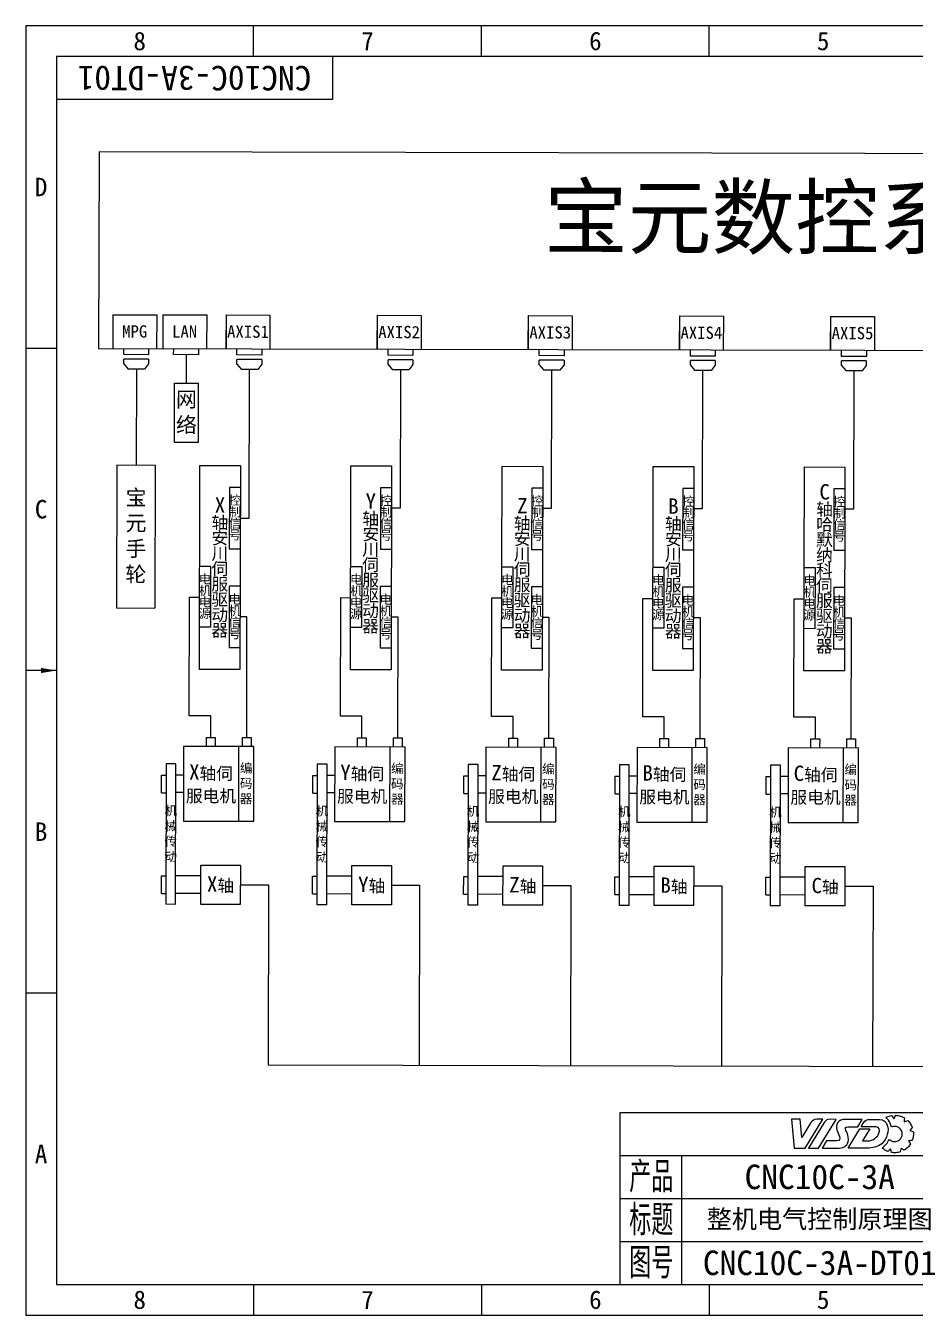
# Model space of a CAD drawing. Header units: millimetres. Extents: x 547 to 2149, y 622 to 1790.
# Drawn here: x 546.7 to 691.7, y 1580.2 to 1790.2 of the extents above; entities that cross this region are included whole.
import ezdxf

# ---------------------------------------------------------------- set-up
doc = ezdxf.new("R2010")
doc.units = ezdxf.units.MM
for name, color, linetype in [('中文标注', 3, 'Continuous'), ('仅图框使用', 7, 'Continuous'), ('元器件与线路', 7, 'Continuous'), ('英文数字标注', 3, 'Continuous')]:
    doc.layers.add(name, color=color, linetype=linetype)
doc.styles.get("Standard").update_dxf_attribs({"font": 'txt', "bigfont": 'gbcbig.shx'})
doc.styles.add('宋体', font='')
doc.styles.get('宋体').set_extended_font_data('宋体')
doc.dimstyles.new('ISO-25', dxfattribs={"dimtxt": 2.5, "dimasz": 2.5, "dimexe": 1.25, "dimexo": 0.625, "dimtad": 1, "dimtxsty": 'Standard', "dimcen": 2.5, "dimadec": 0, "dimazin": 0, "dimtfac": 1, "dimtmove": 0, "dimatfit": 3, "dimfxl": 0, "dimarcsym": 0})

# ---------------------------------------------------------------- blocks, each defined once
blk = doc.blocks.new('Logo-pic')
at = {"layer": '仅图框使用', "color": 4}
for points in [[(1.39, 0), (1.39, 0), (0, 0), (0, 0)], [(0, 0), (0, 0), (0.42, -4.7), (0.42, -4.7)], [(15.35, 0.28), (15.42, 0.32), (15.49, 0.35), (15.57, 0.38)], [(16.08, -0.66), (15.92, -0.31), (15.66, 0), (15.35, 0.28)], [(15.57, 0.38), (15.69, 0.44), (15.83, 0.49), (15.99, 0.54)], [(15.99, 0.54), (15.99, 0.54), (16.28, 0.62), (16.28, 0.62)], [(16.28, 0.62), (16.28, 0.62), (16.46, 0.38), (16.46, 0.38)], [(16.46, 0.38), (16.46, 0.38), (16.69, 0.09), (16.69, 0.09)], [(16.69, 0.09), (16.69, 0.09), (16.85, 0.39), (16.85, 0.39)], [(16.85, 0.39), (16.85, 0.39), (17, 0.65), (17, 0.65)], [(17, 0.65), (17.24, 0.64), (17.5, 0.58), (17.73, 0.5)], [(17.73, 0.5), (17.86, 0.46), (18, 0.4), (18.12, 0.34)], [(18.12, 0.34), (18.12, 0.34), (18.38, 0.2), (18.38, 0.2)], [(18.38, 0.2), (18.38, 0.2), (18.35, -0.09), (18.35, -0.09)], [(1.66, -2.95), (1.66, -2.95), (1.39, 0), (1.39, 0)], [(3.14, -0.56), (3.14, -0.56), (1.66, -2.95), (1.66, -2.95)], [(2.21, -4.71), (2.21, -4.71), (5.1, -0.01), (5.1, -0.01)], [(5.31, -0.56), (5.31, -0.56), (2.78, -4.71), (2.78, -4.71)], [(4.11, -0.01), (3.65, -0.01), (3.39, -0.16), (3.14, -0.56)], [(5.1, -0.01), (5.1, -0.01), (4.11, -0.01), (4.11, -0.01)], [(4.4, -4.71), (4.4, -4.71), (7.29, -0.02), (7.29, -0.02)], [(6.29, -0.01), (5.83, -0.01), (5.59, -0.13), (5.31, -0.56)], [(7.28, -0.02), (7.28, -0.02), (6.29, -0.01), (6.29, -0.01)], [(7.5, -0.58), (7.03, -1.34), (7.55, -2.13), (7.8, -2.82)], [(7.29, -0.02), (7.29, -0.02), (7.28, -0.02), (7.28, -0.02)], [(8.69, -0.02), (8.19, -0.02), (7.78, -0.12), (7.5, -0.58)], [(9.03, -2.23), (8.76, -1.63), (8.45, -1.19), (9.46, -1.23)], [(11.52, -0.03), (11.52, -0.03), (8.69, -0.02), (8.69, -0.02)], [(9.2, -4.73), (9.2, -4.73), (11.13, -1.56), (11.13, -1.56)], [(9.46, -1.23), (9.46, -1.23), (10.78, -1.23), (10.78, -1.23)], [(10.78, -1.23), (10.78, -1.23), (11.52, -0.03), (11.52, -0.03)], [(11.13, -1.56), (11.13, -1.56), (12.74, -1.57), (12.74, -1.57)], [(11.33, -1.23), (11.44, -1.05), (11.61, -0.77), (11.73, -0.58)], [(13.78, -1.23), (13.78, -1.23), (11.33, -1.23), (11.33, -1.23)], [(12.74, -1.57), (12.74, -1.57), (11.53, -3.53), (11.53, -3.53)], [(11.73, -0.58), (12.03, -0.12), (12.3, -0.03), (12.71, -0.03)], [(12.71, -0.03), (12.71, -0.03), (14.35, -0.03), (14.35, -0.03)], [(14.24, -2.29), (14.45, -1.75), (14.3, -1.24), (13.78, -1.23)], [(14.35, -0.03), (15.01, -0.04), (15.38, -0.46), (15.59, -0.95)], [(15.59, -0.95), (15.97, -1.85), (15.54, -3.19), (14.68, -3.99)], [(16.26, -1.28), (16.23, -1.07), (16.17, -0.86), (16.08, -0.66)], [(16.85, -1.16), (16.64, -1.16), (16.44, -1.2), (16.26, -1.28)], [(18.03, -2.46), (18.06, -1.77), (17.53, -1.2), (16.85, -1.16)], [(18.35, -0.09), (18.35, -0.09), (18.33, -0.41), (18.33, -0.41)], [(18.33, -0.41), (18.48, -0.36), (18.63, -0.3), (18.67, -0.29)], [(18.67, -0.29), (18.67, -0.29), (18.94, -0.22), (18.94, -0.22)], [(18.94, -0.22), (19.09, -0.37), (19.24, -0.55), (19.36, -0.74)], [(19.48, -1.56), (19.48, -1.56), (19.25, -1.82), (19.25, -1.82)], [(19.25, -1.82), (19.27, -1.83), (19.29, -1.84), (19.57, -1.95)], [(19.36, -0.74), (19.42, -0.84), (19.49, -0.95), (19.55, -1.07)], [(19.67, -1.34), (19.67, -1.34), (19.48, -1.56), (19.48, -1.56)], [(19.55, -1.07), (19.55, -1.07), (19.61, -1.19), (19.61, -1.19)], [(19.57, -1.95), (19.57, -1.95), (19.84, -2.05), (19.84, -2.05)], [(19.61, -1.19), (19.63, -1.24), (19.65, -1.29), (19.67, -1.34)], [(19.84, -2.05), (19.84, -2.12), (19.85, -2.18), (19.85, -2.25)], [(5.7, -3.51), (5.7, -3.51), (4.96, -4.72), (4.96, -4.72)], [(6.79, -3.52), (6.79, -3.52), (5.7, -3.51), (5.7, -3.51)], [(7.36, -3.52), (7.36, -3.52), (6.79, -3.52), (6.79, -3.52)], [(7.8, -2.82), (7.92, -3.14), (7.91, -3.51), (7.36, -3.52)], [(7.42, -4.73), (8.35, -4.73), (9.03, -4.45), (9.21, -3.7)], [(9.21, -3.7), (9.35, -3.15), (9.22, -2.68), (9.03, -2.23)], [(11.53, -3.53), (11.53, -3.53), (12.01, -3.53), (12.01, -3.53)], [(12.01, -3.53), (12.01, -3.53), (12.28, -3.53), (12.28, -3.53)], [(12.28, -3.53), (12.28, -3.53), (12.36, -3.53), (12.36, -3.53)], [(14.68, -3.99), (14.07, -4.56), (13.13, -4.68), (12.31, -4.74)], [(12.36, -3.53), (13.34, -3.53), (14.01, -2.89), (14.24, -2.29)], [(14.77, -4.69), (15.24, -4.34), (15.64, -3.84), (15.92, -3.28)], [(15.92, -3.28), (16.13, -3.49), (16.42, -3.62), (16.74, -3.64)], [(16.74, -3.64), (17.42, -3.67), (18, -3.14), (18.03, -2.46)], [(19.38, -3.49), (19.27, -3.51), (19.17, -3.52), (19.07, -3.53)], [(19.07, -3.53), (19.13, -3.61), (19.18, -3.69), (19.24, -3.79)], [(19.38, -4.03), (19.32, -4.14), (19.24, -4.24), (19.17, -4.34)], [(19.24, -3.79), (19.24, -3.79), (19.38, -4.03), (19.38, -4.03)], [(19.67, -3.46), (19.67, -3.46), (19.38, -3.49), (19.38, -3.49)], [(19.83, -2.75), (19.81, -2.99), (19.75, -3.23), (19.67, -3.46)], [(0.42, -4.7), (0.42, -4.7), (2.21, -4.71), (2.21, -4.71)], [(2.78, -4.71), (2.78, -4.71), (4.4, -4.71), (4.4, -4.71)], [(4.96, -4.72), (4.96, -4.72), (6.17, -4.73), (6.17, -4.73)], [(6.17, -4.73), (6.17, -4.73), (7.42, -4.73), (7.42, -4.73)], [(10.29, -4.74), (10.29, -4.74), (9.2, -4.73), (9.2, -4.73)], [(12.31, -4.74), (12.31, -4.74), (10.29, -4.74), (10.29, -4.74)], [(15.06, -4.92), (14.97, -4.86), (14.88, -4.78), (14.77, -4.69)], [(15.37, -5.11), (15.27, -5.05), (15.16, -4.99), (15.06, -4.92)], [(15.5, -5.18), (15.5, -5.18), (15.37, -5.11), (15.37, -5.11)], [(15.68, -5.25), (15.62, -5.23), (15.56, -5.2), (15.5, -5.18)], [(15.88, -5.05), (15.88, -5.05), (15.66, -5.25), (15.66, -5.25)], [(15.66, -5.25), (15.66, -5.25), (15.68, -5.25), (15.68, -5.25)], [(16.12, -4.83), (16.12, -4.83), (15.88, -5.05), (15.88, -5.05)], [(16.21, -5.14), (16.19, -5.07), (16.16, -4.95), (16.12, -4.83)], [(16.3, -5.42), (16.3, -5.42), (16.21, -5.14), (16.21, -5.14)], [(16.61, -5.45), (16.51, -5.45), (16.4, -5.44), (16.3, -5.42)], [(16.98, -5.45), (16.85, -5.46), (16.73, -5.46), (16.61, -5.45)], [(17.38, -5.41), (17.23, -5.43), (17.1, -5.44), (16.98, -5.45)], [(17.7, -5.33), (17.6, -5.36), (17.49, -5.38), (17.38, -5.41)], [(17.76, -5.07), (17.76, -5.07), (17.7, -5.33), (17.7, -5.33)], [(17.7, -5.33), (17.7, -5.33), (17.7, -5.33), (17.7, -5.33)], [(17.83, -4.7), (17.81, -4.83), (17.79, -4.96), (17.76, -5.07)], [(18.1, -4.89), (18.02, -4.84), (17.93, -4.77), (17.83, -4.7)], [(18.34, -5.04), (18.34, -5.04), (18.1, -4.89), (18.1, -4.89)], [(18.61, -4.87), (18.52, -4.93), (18.43, -4.99), (18.34, -5.04)], [(18.64, -4.84), (18.63, -4.85), (18.62, -4.86), (18.61, -4.87)], [(19.17, -4.34), (19.01, -4.52), (18.83, -4.68), (18.64, -4.84)]]:
    blk.add_open_spline(points, degree=3, dxfattribs=at)
blk.add_open_spline([(19.85, -2.25), (19.85, -2.3), (19.85, -2.35), (19.85, -2.41), (19.85, -2.41), (19.85, -2.52), (19.85, -2.64), (19.83, -2.75)], degree=3, knots=[0.25423729, 0.25423729, 0.25423729, 0.25423729, 0.27118644, 0.27118644, 0.27118644, 0.27118644, 0.28813559, 0.28813559, 0.28813559, 0.28813559], dxfattribs=at)

msp = doc.modelspace()

# ---------------------------------------------------------------- linework, layer by layer
at = {"layer": '仅图框使用'}
for p, q in [((546.73, 1790.18), (546.73, 1580.18)), ((843.73, 1790.18), (546.73, 1790.18)), ((583.86, 1785.18), (583.86, 1790.18)), ((620.98, 1785.18), (620.98, 1790.18)), ((658.11, 1785.18), (658.11, 1790.18)), ((551.73, 1785.18), (551.73, 1585.18)), ((838.73, 1785.18), (551.73, 1785.18)), ((596.73, 1785.18), (596.73, 1778.18)), ((596.73, 1778.18), (551.73, 1778.18)), ((546.73, 1737.68), (551.73, 1737.68)), ((546.73, 1632.68), (551.73, 1632.68)), ((643.61, 1613.18), (838.73, 1613.18)), ((643.61, 1585.18), (643.61, 1613.18)), ((643.61, 1606.18), (838.73, 1606.18)), ((653.61, 1585.18), (653.61, 1606.18)), ((643.61, 1599.18), (838.73, 1599.18)), ((643.61, 1592.18), (806.61, 1592.18)), ((551.73, 1585.18), (838.73, 1585.18)), ((583.86, 1585.18), (583.86, 1580.18)), ((620.98, 1585.18), (620.98, 1580.18)), ((658.11, 1585.18), (658.11, 1580.18)), ((546.73, 1580.18), (843.73, 1580.18))]:
    msp.add_line(p, q, dxfattribs=at)
at = {"layer": '元器件与线路'}
for p, q in [((572.86, 1736.61), (572.86, 1731.96)), ((564.75, 1734.25), (564.71, 1718.59)), ((586.22, 1620.96), (781.56, 1620.5))]:
    msp.add_line(p, q, dxfattribs=at)
for points in [[(558.61, 1737.64), (833.13, 1737), (833.21, 1769.04), (558.68, 1769.68)], [(570.99, 1731.97), (574.83, 1731.97), (574.83, 1722.32), (570.99, 1722.32)]]:
    msp.add_lwpolyline(points, close=True, dxfattribs=at)
at = {"layer": '元器件与线路', "color": 0}
for points in [[(560.92, 1743.13), (560.9, 1737.67)], [(560.92, 1743.13), (568.07, 1743.12)], [(568.07, 1743.12), (568.06, 1737.65)], [(569.05, 1743.13), (569.04, 1737.67)], [(569.05, 1743.13), (576.21, 1743.12)], [(569.05, 1743.13), (576.21, 1743.12)], [(576.21, 1743.12), (576.2, 1737.65)], [(579.37, 1743.09), (579.36, 1737.62)], [(579.37, 1743.09), (586.52, 1743.07)], [(586.52, 1743.07), (586.51, 1737.61)], [(604, 1743.03), (603.98, 1737.57)], [(604, 1743.03), (611.15, 1743.02)], [(611.15, 1743.02), (611.14, 1737.55)], [(628.62, 1742.98), (628.61, 1737.51)], [(628.62, 1742.98), (635.78, 1742.96)], [(635.78, 1742.96), (635.76, 1737.49)], [(653.25, 1742.92), (653.24, 1737.45)], [(653.25, 1742.92), (660.4, 1742.9)], [(660.4, 1742.9), (660.39, 1737.43)], [(677.88, 1742.86), (677.86, 1737.39)], [(677.88, 1742.86), (685.03, 1742.84)], [(685.03, 1742.84), (685.02, 1737.38)], [(579.36, 1737.62), (579.36, 1740.59)], [(603.98, 1737.57), (603.99, 1740.54)], [(628.61, 1737.51), (628.62, 1740.48)], [(653.24, 1737.45), (653.24, 1740.42)], [(677.86, 1737.39), (677.87, 1740.36)], [(562.7, 1736.62), (562.7, 1737.56)], [(566.75, 1737.55), (566.75, 1736.61)], [(570.83, 1736.62), (570.84, 1737.56)], [(574.89, 1737.55), (574.88, 1736.61)], [(581.15, 1736.57), (581.15, 1737.52)], [(585.2, 1737.51), (585.2, 1736.56)], [(605.78, 1736.52), (605.78, 1737.46)], [(609.83, 1737.45), (609.83, 1736.51)], [(630.4, 1736.46), (630.4, 1737.4)], [(634.45, 1737.39), (634.45, 1736.45)], [(655.03, 1736.4), (655.03, 1737.35)], [(659.08, 1737.34), (659.08, 1736.39)], [(679.66, 1736.34), (679.66, 1737.29)], [(683.71, 1737.28), (683.71, 1736.33)], [(566.74, 1735.86), (562.69, 1735.87)], [(562.69, 1735.13), (562.69, 1735.87)], [(562.69, 1735.13), (563.43, 1734.25)], [(566.75, 1736.61), (562.7, 1736.62)], [(566.74, 1735.12), (566.07, 1734.25)], [(566.74, 1735.86), (566.74, 1735.12)], [(574.88, 1736.61), (570.83, 1736.62)], [(585.2, 1736.56), (581.15, 1736.57)], [(585.2, 1735.82), (581.15, 1735.83)], [(581.15, 1735.09), (581.15, 1735.83)], [(581.15, 1735.09), (581.89, 1734.21)], [(585.2, 1735.08), (584.52, 1734.2)], [(585.2, 1735.82), (585.2, 1735.08)], [(609.82, 1735.76), (605.77, 1735.77)], [(605.77, 1735.03), (605.77, 1735.77)], [(605.77, 1735.03), (606.51, 1734.15)], [(609.83, 1736.51), (605.78, 1736.52)], [(609.82, 1735.02), (609.15, 1734.15)], [(609.82, 1735.76), (609.82, 1735.02)], [(634.45, 1736.45), (630.4, 1736.46)], [(634.45, 1735.71), (630.4, 1735.72)], [(630.4, 1734.97), (630.4, 1735.72)], [(630.4, 1734.97), (631.14, 1734.09)], [(634.45, 1734.96), (633.77, 1734.09)], [(634.45, 1735.71), (634.45, 1734.96)], [(659.08, 1736.39), (655.03, 1736.4)], [(659.08, 1735.65), (655.03, 1735.66)], [(655.03, 1734.92), (655.03, 1735.66)], [(655.03, 1734.92), (655.77, 1734.04)], [(659.08, 1734.91), (658.4, 1734.03)], [(659.08, 1735.65), (659.08, 1734.91)], [(683.7, 1735.59), (679.65, 1735.6)], [(679.65, 1734.86), (679.65, 1735.6)], [(679.65, 1734.86), (680.39, 1733.98)], [(683.71, 1736.33), (679.66, 1736.34)], [(683.7, 1734.85), (683.03, 1733.97)], [(683.7, 1735.59), (683.7, 1734.85)], [(566.07, 1734.25), (563.43, 1734.25)], [(584.52, 1734.2), (581.89, 1734.21)], [(609.15, 1734.15), (606.51, 1734.15)], [(633.77, 1734.09), (631.14, 1734.09)], [(658.4, 1734.03), (655.77, 1734.04)], [(683.03, 1733.97), (680.39, 1733.98)], [(567.8, 1695.36), (567.85, 1718.58), (561.57, 1718.6), (561.52, 1695.38), (567.76, 1695.36)], [(579.91, 1715.01), (579.89, 1705.01)], [(581.7, 1715.01), (579.91, 1715.01)], [(604.54, 1714.95), (604.52, 1704.95)], [(606.33, 1714.95), (604.54, 1714.95)], [(629.17, 1714.9), (629.14, 1704.89)], [(630.95, 1714.89), (629.17, 1714.9)], [(653.79, 1714.84), (653.77, 1704.83)], [(655.58, 1714.83), (653.79, 1714.84)], [(678.42, 1714.78), (678.4, 1704.78)], [(680.21, 1714.78), (678.42, 1714.78)], [(579.89, 1705.01), (581.68, 1705)], [(604.52, 1704.95), (606.3, 1704.95)], [(629.14, 1704.89), (630.93, 1704.89)], [(653.77, 1704.83), (655.56, 1704.83)], [(678.4, 1704.78), (680.18, 1704.77)], [(575.06, 1702.16), (576.84, 1702.16)], [(576.84, 1702.16), (576.82, 1692.22)], [(599.68, 1702.1), (601.47, 1702.1)], [(601.47, 1702.1), (601.45, 1692.17)], [(624.31, 1702.05), (626.1, 1702.04)], [(626.1, 1702.04), (626.08, 1692.11)], [(648.94, 1701.99), (650.72, 1701.99)], [(650.72, 1701.99), (650.7, 1692.05)], [(673.56, 1701.93), (675.35, 1701.93)], [(675.35, 1701.93), (675.33, 1691.99)], [(579.87, 1698.93), (579.85, 1688.93)], [(581.66, 1698.93), (579.87, 1698.93)], [(576.88, 1674.28), (576.89, 1677.79), (573.38, 1677.8), (573.42, 1697.1), (575.04, 1697.1)], [(601.51, 1674.22), (601.52, 1677.73), (598.01, 1677.74), (598.05, 1697.05), (599.67, 1697.04)], [(604.5, 1698.87), (604.48, 1688.87)], [(606.29, 1698.87), (604.5, 1698.87)], [(626.14, 1674.17), (626.14, 1677.68), (622.63, 1677.68), (622.68, 1696.99), (624.3, 1696.99)], [(629.13, 1698.82), (629.1, 1688.81)], [(630.92, 1698.81), (629.13, 1698.82)], [(650.76, 1674.11), (650.77, 1677.62), (647.26, 1677.63), (647.3, 1696.93), (648.92, 1696.93)], [(653.75, 1698.76), (653.73, 1688.76)], [(655.54, 1698.75), (653.75, 1698.76)], [(675.39, 1674.05), (675.4, 1677.56), (671.89, 1677.57), (671.93, 1696.87), (673.55, 1696.87)], [(678.38, 1698.7), (678.36, 1688.7)], [(680.17, 1698.7), (678.38, 1698.7)], [(582.74, 1674.27), (582.78, 1693.91), (581.65, 1693.91)], [(607.36, 1674.21), (607.41, 1693.85), (606.28, 1693.85)], [(631.99, 1674.15), (632.04, 1693.79), (630.91, 1693.8)], [(656.62, 1674.09), (656.66, 1693.74), (655.53, 1693.74)], [(681.24, 1674.04), (681.29, 1693.68), (680.16, 1693.68)], [(576.82, 1692.22), (575.03, 1692.23)], [(601.45, 1692.17), (599.66, 1692.17)], [(626.08, 1692.11), (624.29, 1692.11)], [(650.7, 1692.05), (648.91, 1692.06)], [(675.33, 1691.99), (673.54, 1692)], [(579.85, 1688.93), (581.64, 1688.92)], [(604.48, 1688.87), (606.27, 1688.87)], [(629.1, 1688.81), (630.89, 1688.81)], [(653.73, 1688.76), (655.52, 1688.75)], [(678.36, 1688.7), (680.15, 1688.69)], [(576.17, 1674.28), (577.59, 1674.28)], [(576.17, 1672.8), (576.17, 1674.28)], [(577.59, 1674.28), (577.59, 1672.79)], [(582.03, 1674.27), (583.45, 1674.27)], [(582.03, 1672.78), (582.03, 1674.27)], [(583.45, 1674.27), (583.44, 1672.78)], [(600.8, 1674.23), (602.22, 1674.22)], [(600.8, 1672.74), (600.8, 1674.23)], [(602.22, 1674.22), (602.21, 1672.74)], [(606.65, 1672.73), (606.66, 1674.21)], [(606.66, 1674.21), (608.07, 1674.21)], [(608.07, 1674.21), (608.07, 1672.72)], [(625.42, 1672.68), (625.43, 1674.17)], [(625.43, 1674.17), (626.84, 1674.16)], [(626.84, 1674.16), (626.84, 1672.68)], [(631.28, 1674.15), (632.7, 1674.15)], [(631.28, 1672.67), (631.28, 1674.15)], [(632.7, 1674.15), (632.7, 1672.67)], [(650.05, 1674.11), (651.47, 1674.11)], [(650.05, 1672.63), (650.05, 1674.11)], [(651.47, 1674.11), (651.47, 1672.62)], [(655.91, 1674.1), (657.33, 1674.09)], [(655.91, 1672.61), (655.91, 1674.1)], [(657.33, 1674.09), (657.32, 1672.61)], [(674.68, 1674.05), (676.1, 1674.05)], [(674.68, 1672.57), (674.68, 1674.05)], [(676.1, 1674.05), (676.09, 1672.56)], [(680.53, 1672.55), (680.54, 1674.04)], [(680.54, 1674.04), (681.95, 1674.04)], [(681.95, 1674.04), (681.95, 1672.55)], [(572.46, 1672.81), (572.43, 1660.66)], [(583.9, 1672.78), (572.46, 1672.81)], [(581.41, 1672.79), (581.38, 1660.64)], [(583.88, 1660.63), (583.9, 1672.78)], [(597.09, 1672.75), (597.06, 1660.6)], [(608.53, 1672.72), (597.09, 1672.75)], [(606.03, 1672.73), (606, 1660.58)], [(608.5, 1660.57), (608.53, 1672.72)], [(621.72, 1672.69), (621.69, 1660.54)], [(633.16, 1672.66), (621.72, 1672.69)], [(630.66, 1672.67), (630.63, 1660.52)], [(633.13, 1660.51), (633.16, 1672.66)], [(646.34, 1672.63), (646.31, 1660.48)], [(657.78, 1672.61), (646.34, 1672.63)], [(655.29, 1672.61), (655.26, 1660.46)], [(657.76, 1660.46), (657.78, 1672.61)], [(670.97, 1672.58), (670.94, 1660.43)], [(682.41, 1672.55), (670.97, 1672.58)], [(679.91, 1672.56), (679.88, 1660.41)], [(682.38, 1660.4), (682.41, 1672.55)], [(569.59, 1669.98), (569.53, 1647.1)], [(571.19, 1669.97), (569.59, 1669.98)], [(571.15, 1647.09), (571.19, 1669.97)], [(594.21, 1669.92), (594.16, 1647.04)], [(595.82, 1669.92), (594.21, 1669.92)], [(595.78, 1647.03), (595.82, 1669.92)], [(618.84, 1669.86), (618.79, 1646.98)], [(620.44, 1669.86), (618.84, 1669.86)], [(620.41, 1646.98), (620.44, 1669.86)], [(643.47, 1669.81), (643.41, 1646.92)], [(645.07, 1669.8), (643.47, 1669.81)], [(645.03, 1646.92), (645.07, 1669.8)], [(668.09, 1669.75), (668.04, 1646.87)], [(669.7, 1669.74), (668.09, 1669.75)], [(669.66, 1646.86), (669.7, 1669.74)], [(568.87, 1665.25), (568.87, 1668.16)], [(568.87, 1668.16), (569.58, 1668.16)], [(572.45, 1668.15), (571.2, 1668.15)], [(593.49, 1665.2), (593.5, 1668.1)], [(593.5, 1668.1), (594.21, 1668.1)], [(597.08, 1668.09), (595.83, 1668.09)], [(618.12, 1665.14), (618.13, 1668.04)], [(618.13, 1668.04), (618.84, 1668.04)], [(621.71, 1668.03), (620.46, 1668.04)], [(642.75, 1665.08), (642.75, 1667.98)], [(642.75, 1667.98), (643.46, 1667.98)], [(646.33, 1667.98), (645.08, 1667.98)], [(667.37, 1665.02), (667.38, 1667.93)], [(667.38, 1667.93), (668.09, 1667.93)], [(670.96, 1667.92), (669.71, 1667.92)], [(572.45, 1665.31), (571.2, 1665.32)], [(568.87, 1665.25), (569.58, 1665.25)], [(593.49, 1665.2), (594.2, 1665.2)], [(597.07, 1665.26), (595.82, 1665.26)], [(618.12, 1665.14), (618.83, 1665.14)], [(621.7, 1665.2), (620.45, 1665.2)], [(642.75, 1665.08), (643.46, 1665.08)], [(646.33, 1665.14), (645.08, 1665.14)], [(667.37, 1665.02), (668.08, 1665.02)], [(670.95, 1665.08), (669.7, 1665.09)], [(572.43, 1660.66), (583.88, 1660.63)], [(597.06, 1660.6), (608.5, 1660.57)], [(621.69, 1660.54), (633.13, 1660.51)], [(646.31, 1660.48), (657.76, 1660.46)], [(670.94, 1660.43), (682.38, 1660.4)], [(575.24, 1647.08), (575.25, 1653.49)], [(575.25, 1653.49), (581.7, 1653.48)], [(581.7, 1653.48), (581.68, 1647.07)], [(599.86, 1647.02), (599.88, 1653.44)], [(599.88, 1653.44), (606.33, 1653.42)], [(606.33, 1653.42), (606.31, 1647.01)], [(624.49, 1646.97), (624.51, 1653.38)], [(624.51, 1653.38), (630.95, 1653.36)], [(630.95, 1653.36), (630.94, 1646.95)], [(649.12, 1646.91), (649.13, 1653.32)], [(649.13, 1653.32), (655.58, 1653.31)], [(655.58, 1653.31), (655.56, 1646.89)], [(673.74, 1646.85), (673.76, 1653.26)], [(673.76, 1653.26), (680.21, 1653.25)], [(680.21, 1653.25), (680.19, 1646.84)], [(568.83, 1648.85), (568.84, 1651.75)], [(568.84, 1651.75), (569.54, 1651.75)], [(575.25, 1651.74), (571.16, 1651.75)], [(593.46, 1648.79), (593.46, 1651.7)], [(593.46, 1651.7), (594.17, 1651.69)], [(599.88, 1651.68), (595.79, 1651.69)], [(618.08, 1648.74), (618.09, 1651.64)], [(618.09, 1651.64), (618.8, 1651.64)], [(624.5, 1651.62), (620.41, 1651.63)], [(642.71, 1648.68), (642.72, 1651.58)], [(642.72, 1651.58), (643.43, 1651.58)], [(649.13, 1651.57), (645.04, 1651.58)], [(667.34, 1648.62), (667.34, 1651.52)], [(667.34, 1651.52), (668.05, 1651.52)], [(673.76, 1651.51), (669.67, 1651.52)], [(568.83, 1648.85), (569.54, 1648.85)], [(575.24, 1648.84), (571.16, 1648.85)], [(593.46, 1648.79), (594.16, 1648.79)], [(599.87, 1648.78), (595.78, 1648.79)], [(618.08, 1648.74), (618.79, 1648.73)], [(624.5, 1648.72), (620.41, 1648.73)], [(642.71, 1648.68), (643.42, 1648.68)], [(649.12, 1648.66), (645.04, 1648.67)], [(667.34, 1648.62), (668.04, 1648.62)], [(673.75, 1648.61), (669.66, 1648.62)], [(571.15, 1647.09), (569.53, 1647.1)], [(581.68, 1647.07), (575.24, 1647.08)], [(595.78, 1647.03), (594.16, 1647.04)], [(606.31, 1647.01), (599.86, 1647.02)], [(620.41, 1646.98), (618.79, 1646.98)], [(630.94, 1646.95), (624.49, 1646.97)], [(645.03, 1646.92), (643.41, 1646.92)], [(655.56, 1646.89), (649.12, 1646.91)], [(669.66, 1646.86), (668.04, 1646.87)], [(680.19, 1646.84), (673.74, 1646.85)]]:
    msp.add_lwpolyline(points, dxfattribs=at)
at = {"layer": '元器件与线路'}
for points in [[(581.69, 1710.01), (583.15, 1710.01), (583.2, 1734.21)], [(606.32, 1711.68), (607.78, 1711.67), (607.83, 1734.15)], [(630.95, 1711.62), (632.4, 1711.62), (632.46, 1734.09)], [(655.57, 1711.56), (657.03, 1711.56), (657.08, 1734.03)], [(680.2, 1711.51), (681.66, 1711.5), (681.71, 1733.98)], [(581.69, 1650.27), (586.28, 1650.26), (586.22, 1620.96)], [(606.32, 1650.22), (610.91, 1650.21), (610.84, 1620.9)], [(630.94, 1650.16), (635.54, 1650.15), (635.47, 1620.85)], [(655.57, 1650.1), (660.16, 1650.09), (660.1, 1620.79)], [(680.2, 1650.04), (684.79, 1650.03), (684.72, 1620.73)]]:
    msp.add_lwpolyline(points, dxfattribs=at)
at = {"layer": '元器件与线路', "color": 0}
for points in [[(581.71, 1718.55), (581.63, 1685.34), (575.02, 1685.36), (575.09, 1718.57)], [(606.34, 1718.49), (606.26, 1685.28), (599.64, 1685.3), (599.72, 1718.51)], [(630.96, 1718.43), (630.89, 1685.22), (624.27, 1685.24), (624.35, 1718.45)], [(655.59, 1718.38), (655.51, 1685.17), (648.9, 1685.18), (648.97, 1718.39)], [(680.22, 1718.32), (680.14, 1685.11), (673.52, 1685.13), (673.6, 1718.34)]]:
    msp.add_lwpolyline(points, close=True, dxfattribs=at)

# ---------------------------------------------------------------- block references
at = {"layer": '仅图框使用'}
msp.add_blockref('Logo-pic', (671.52, 1612.1), dxfattribs=at)

# ---------------------------------------------------------------- texts
at = {"layer": '中文标注', "attachment_point": 5, "rotation": 359.8661}
for s, insert, char_height, width in [('{\\fSimSun|b0|i0|c134|p2;宝元数控系统(M568A)}', (695.92, 1757.6), 10, 274.5225), ('{\\fSimSun|b0|i0|c134|p2;编码器}', (582.64, 1666.71), 1.5, 2.4975), ('{\\fSimSun|b0|i0|c134|p2;编码器}', (607.27, 1666.65), 1.5, 2.4975), ('{\\fSimSun|b0|i0|c134|p2;编码器}', (631.89, 1666.59), 1.5, 2.4975), ('{\\fSimSun|b0|i0|c134|p2;编码器}', (656.52, 1666.53), 1.5, 2.4975), ('{\\fSimSun|b0|i0|c134|p2;编码器}', (681.15, 1666.48), 1.5, 2.4975), ('{\\fSimSun|b0|i0|c134|p2;机械传动}', (570.36, 1658.53), 1.5, 1.6009), ('{\\fSimSun|b0|i0|c134|p2;机械传动}', (594.99, 1658.48), 1.5, 1.6009), ('{\\fSimSun|b0|i0|c134|p2;机械传动}', (619.61, 1658.42), 1.5, 1.6009), ('{\\fSimSun|b0|i0|c134|p2;机械传动}', (644.24, 1658.36), 1.5, 1.6009), ('{\\fSimSun|b0|i0|c134|p2;机械传动}', (668.87, 1658.3), 1.5, 1.6009), ('{\\fSimSun|b0|i0|c134|p2;\\H1.25x;X\\H0.8x;轴}', (578.47, 1650.28), 2, 6.4463), ('{\\fSimSun|b0|i0|c134|p2;\\H1.25x;Y\\H0.8x;轴}', (603.1, 1650.22), 2, 6.4463), ('{\\fSimSun|b0|i0|c134|p2;\\H1.25x;Z\\H0.8x;轴}', (627.72, 1650.17), 2, 6.4463), ('{\\fSimSun|b0|i0|c134|p2;\\H1.25x;B\\H0.8x;轴}', (652.35, 1650.11), 2, 6.4463), ('{\\fSimSun|b0|i0|c134|p2;\\H1.25x;C\\H0.8x;轴}', (676.98, 1650.05), 2, 6.4463)]:
    msp.add_mtext(s, dxfattribs=dict(at, insert=insert, char_height=char_height, width=width))
at = {"layer": '中文标注', "char_height": 2.5, "attachment_point": 5, "rotation": 359.8661, "style": '宋体'}
for s, insert, width in [('网络', (572.91, 1727.15), 3.863), ('宝\\P元\\P手\\P轮', (564.69, 1706.98), 6.2775), ('X{\\H0.8x;轴伺服电机}', (576.92, 1666.72), 8.9438), ('Y{\\H0.8x;轴伺服电机}', (601.55, 1666.66), 8.9438), ('Z{\\H0.8x;轴伺服电机}', (626.17, 1666.61), 8.9438), ('B{\\H0.8x;轴伺服电机}', (650.8, 1666.55), 8.9438), ('C{\\H0.8x;轴伺服电机}', (675.43, 1666.49), 8.9438)]:
    msp.add_mtext(s, dxfattribs=dict(at, insert=insert, width=width))
at = {"layer": '中文标注', "char_height": 1.5, "attachment_point": 5, "rotation": 359.8661, "line_spacing_factor": 0.75}
for s, insert, width in [('{\\fSimSun|b0|i0|c134|p2;控制信号}', (580.8, 1710.01), 1.7887), ('{\\fSimSun|b0|i0|c134|p2;控制信号}', (605.42, 1709.95), 1.7888), ('{\\fSimSun|b0|i0|c134|p2;控制信号}', (630.05, 1709.89), 1.7887), ('{\\fSimSun|b0|i0|c134|p2;控制信号}', (654.68, 1709.84), 1.7888), ('{\\fSimSun|b0|i0|c134|p2;控制信号}', (679.3, 1709.78), 1.7846), ('{\\fSimSun|b0|i0|c134|p2;电机电源}', (575.94, 1697.19), 1.7851), ('{\\fSimSun|b0|i0|c134|p2;电机电源}', (600.57, 1697.14), 1.7888), ('{\\fSimSun|b0|i0|c134|p2;电机电源}', (625.19, 1697.08), 1.7888), ('{\\fSimSun|b0|i0|c134|p2;电机电源}', (649.82, 1697.02), 1.7887), ('{\\fSimSun|b0|i0|c134|p2;电机电源}', (674.45, 1696.96), 1.7887), ('{\\fSimSun|b0|i0|c134|p2;电机信号}', (580.76, 1693.91), 1.7888), ('{\\fSimSun|b0|i0|c134|p2;电机信号}', (605.39, 1693.87), 1.7846), ('{\\fSimSun|b0|i0|c134|p2;电机信号}', (630.01, 1693.81), 1.7888), ('{\\fSimSun|b0|i0|c134|p2;电机信号}', (654.64, 1693.74), 1.7888), ('{\\fSimSun|b0|i0|c134|p2;电机信号}', (679.26, 1693.7), 1.7887)]:
    msp.add_mtext(s, dxfattribs=dict(at, insert=insert, width=width))
at = {"layer": '中文标注', "char_height": 2.5, "attachment_point": 5, "rotation": 359.8661, "style": '宋体'}
for s, insert, width, line_spacing_factor in [('Y\\P{\\H0.8x;轴\\P安\\P川\\P伺\\P服\\P驱\\P动\\P器}', (602.93, 1702.61), 4.4198, 0.75), ('C{\\H1.333x;\\P\\H0.6x;轴\\P哈\\P默\\P纳\\P科\\P伺\\P服\\P驱\\P动\\P器}', (676.87, 1701.72), 6.615, 0.744), ('X\\P{\\H0.8x;轴\\P安\\P川\\P伺\\P服\\P驱\\P动\\P器}', (578.36, 1701.95), 6.615, 0.75), ('Z\\P{\\H0.8x;轴\\P安\\P川\\P伺\\P服\\P驱\\P动\\P器}', (627.62, 1701.84), 6.615, 0.75), ('B{\\H1.25x;\\P\\H0.64x;轴\\P安\\P川\\P伺\\P服\\P驱\\P动\\P器}', (652.24, 1701.78), 6.615, 0.75)]:
    msp.add_mtext(s, dxfattribs=dict(at, insert=insert, width=width, line_spacing_factor=line_spacing_factor))
at = {"layer": '中文标注', "insert": (676.11, 1595.68), "char_height": 3, "width": 45, "attachment_point": 5}
msp.add_mtext('{\\fSimSun|b0|i0|c134|p2;整机电气控制原理图}', dxfattribs=at)
at = {"layer": '仅图框使用', "attachment_point": 5}
for s, insert, char_height, width in [('{\\fSimSun|b0|i0|c134|p2;8}', (565.3, 1787.68), 3, 37.125), ('{\\fSimSun|b0|i0|c134|p2;7}', (602.42, 1787.68), 3, 37.125), ('{\\fSimSun|b0|i0|c134|p2;6}', (639.55, 1787.68), 3, 37.125), ('{\\fSimSun|b0|i0|c134|p2;5}', (676.67, 1787.68), 3, 37.125), ('{\\fSimSun|b0|i0|c134|p2;D}', (549.23, 1763.93), 3, 5), ('{\\fSimSun|b0|i0|c134|p2;C}', (549.23, 1711.43), 3, 5), ('{\\fSimSun|b0|i0|c134|p2;B}', (549.23, 1658.93), 3, 5), ('{\\fSimSun|b0|i0|c134|p2;A}', (549.23, 1606.43), 3, 5), ('产品', (648.66, 1602.68), 5, 10.1092), ('标题', (648.66, 1595.68), 5, 10.1092), ('图号', (648.66, 1588.68), 5, 10.1092), ('{\\fSimSun|b0|i0|c134|p2;8}', (565.3, 1582.68), 3, 37.125), ('{\\fSimSun|b0|i0|c134|p2;7}', (602.42, 1582.68), 3, 37.125), ('{\\fSimSun|b0|i0|c134|p2;6}', (639.55, 1582.68), 3, 37.125), ('{\\fSimSun|b0|i0|c134|p2;5}', (676.67, 1582.68), 3, 37.125)]:
    msp.add_mtext(s, dxfattribs=dict(at, insert=insert, char_height=char_height, width=width))
at = {"layer": '英文数字标注', "attachment_point": 5}
for s, insert, char_height, width, rotation in [('{\\fSimSun|b0|i0|c134|p2;CNC10C-3A-DT01}', (574.23, 1781.68), 4, 45, 180), ('{\\fSimSun|b0|i0|c134|p7;MPG}', (564.49, 1740.39), 2, 7.155, 359.8661), ('{\\fSimSun|b0|i0|c134|p7;LAN}', (572.62, 1740.39), 2, 7.155, 359.8661), ('{\\fSimSun|b0|i0|c134|p7;AXIS1}', (582.94, 1740.35), 2, 7.155, 359.8661), ('{\\fSimSun|b0|i0|c134|p7;AXIS2}', (607.57, 1740.29), 2, 7.155, 359.8661), ('{\\fSimSun|b0|i0|c134|p7;AXIS3}', (632.19, 1740.23), 2, 7.155, 359.8661), ('{\\fSimSun|b0|i0|c134|p7;AXIS4}', (656.82, 1740.18), 2, 7.155, 359.8661), ('{\\fSimSun|b0|i0|c134|p7;AXIS5}', (681.45, 1740.12), 2, 7.155, 359.8661)]:
    msp.add_mtext(s, dxfattribs=dict(at, insert=insert, char_height=char_height, width=width, rotation=rotation))
at = {"layer": '英文数字标注', "char_height": 4, "width": 45, "attachment_point": 5}
for s, insert in [('{\\fSimSun|b0|i0|c134|p2;CNC10C-3A}', (676.11, 1602.68)), ('{\\fSimSun|b0|i0|c134|p2;CNC10C-3A-DT01}', (676.11, 1588.68))]:
    msp.add_mtext(s, dxfattribs=dict(at, insert=insert))

# ---------------------------------------------------------------- leaders
at = {"layer": '仅图框使用'}
msp.add_leader([(551.73, 1685.18), (546.73, 1685.18)], dimstyle='ISO-25', override={"dimgap": 0.625, "dimtad": 0}, dxfattribs=at)

doc.saveas('drawing.dxf')
